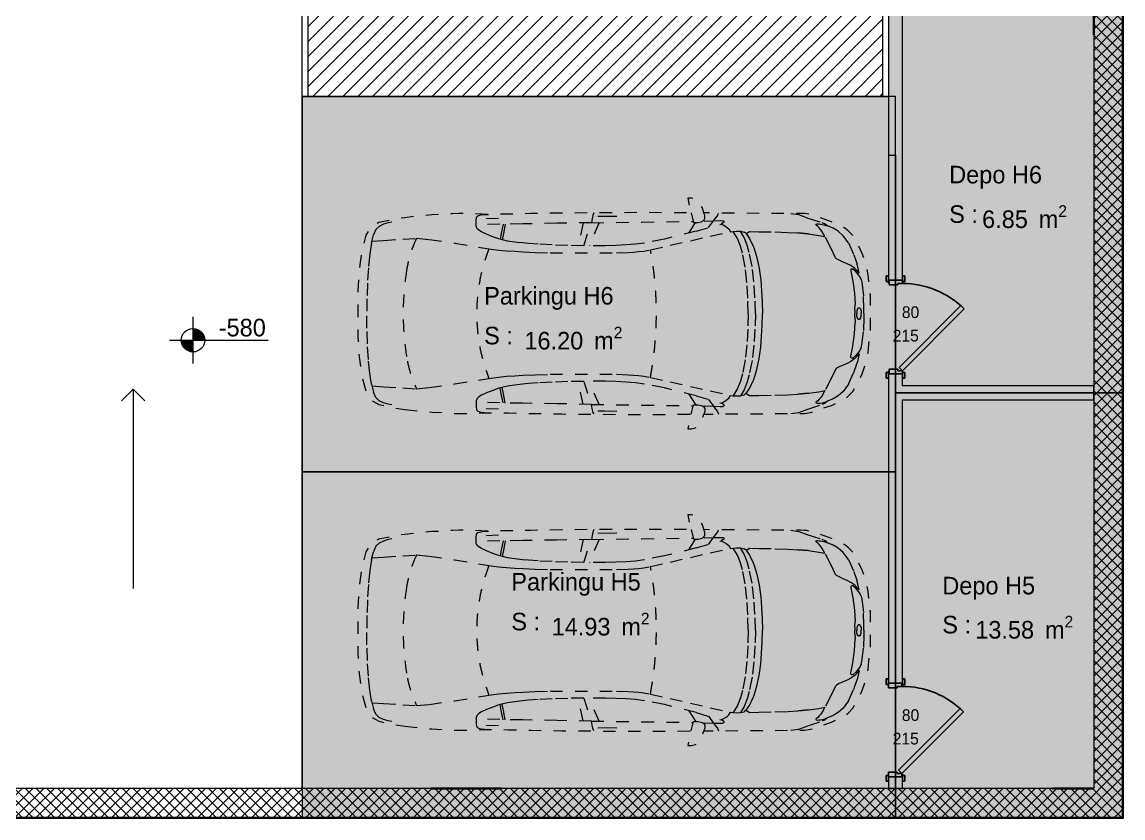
# Model space of a CAD drawing. Header units: millimetres. Extents: x 635850 to 824661, y -5878409 to -5774454.
# Drawn here: x 765699 to 775089, y -5859821 to -5853036 of the extents above; entities that cross this region are included whole.
import ezdxf
from ezdxf.enums import TextEntityAlignment as Align

# ---------------------------------------------------------------- set-up
doc = ezdxf.new("R2010")
doc.units = ezdxf.units.MM
doc.header["$MEASUREMENT"] = 0
doc.linetypes.add('Dashed', pattern=[211.666667, 105.833333, -105.833333])
for name, color, linetype, lineweight, true_color in [('2D Drafting - General_Pen_No__102', 7, 'Continuous', 13, 0xcccccc), ('A - Ndertesa 4 - Veturat_Pen_No__102', 7, 'Continuous', 13, 0xcccccc), ('A - Ndertesa 8 - Zonat_Pen_No__94', 7, 'Continuous', 13, 0xe4ad2c), ('A - Ndertesa 8 -Muret K.Zjarrit_Pen_No__102', 7, 'Continuous', 13, 0xcccccc), ('A - Ndertesa 8 -Veturat_Pen_No__102', 7, 'Continuous', 13, 0xcccccc), ('A - Situacioni_Pen_No__102', 7, 'Continuous', 13, 0xcccccc), ('ARCHICAD Door Markers_Pen_No__112', 7, 'Continuous', 13, 0xd5aaaa), ('Dimensioning - General_Pen_No__81', 7, 'Continuous', 20, 0x6a6a6a)]:
    doc.layers.add(name, color=color, linetype=linetype, lineweight=lineweight, true_color=true_color)
for name, color, linetype in [('A - Ndertesa 8 - Pllaka meskatit', 7, 'Continuous'), ('A - Ndertesa 8 - Zonat', 7, 'Continuous'), ('A - Ndertesa 8 -Muret K.Zjarrit', 7, 'Continuous'), ('A - Ndertesa 8 -Shtyllat bodrum', 7, 'Continuous'), ('A - Situacioni', 7, 'Continuous'), ('ARCHICAD Doors', 7, 'Continuous'), ('Dimensioning - General', 7, 'Continuous')]:
    doc.layers.add(name, color=color, linetype=linetype)
for name, color, linetype, lineweight in [('A - Ndertesa 8 - Pllaka meskatit_Pen_No__22', 8, 'Continuous', 35), ('A - Ndertesa 8 -Muret K.Zjarrit_Pen_No__101', 252, 'Continuous', 13), ('A - Ndertesa 8 -Shtyllat bodrum_Pen_No__101', 252, 'Continuous', 13), ('A - Ndertesa 8 -Shtyllat bodrum_Pen_No__22', 8, 'Continuous', 35), ('A - Situacioni_Pen_No__101', 252, 'Continuous', 13), ('ARCHICAD Doors_Pen_No__101', 252, 'Continuous', 13), ('ARCHICAD Doors_Pen_No__42', 8, 'Continuous', 25), ('ARCHICAD Zone Stamps_Pen_No__101', 252, 'Continuous', 13)]:
    doc.layers.add(name, color=color, linetype=linetype, lineweight=lineweight)
doc.styles.add('GENERATED_STYLE_1', font='GOTHIC.TTF')
pattern_1 = [(45, (664183.82, -5827429.525), (-45.96194, 45.96194), []), (135, (664183.82, -5827429.525), (45.96194, 45.96194), [])]

# ---------------------------------------------------------------- blocks, each defined once
blk = doc.blocks.new('Parkingu H5__52', base_point=(770474.4, -5857981.8))
at = {"layer": 'A - Ndertesa 8 - Zonat_Pen_No__94', "linetype": 'Continuous', "lineweight": 0, "true_color": 0xffffff}
blk.add_hatch(color=7, dxfattribs=at).paths.add_polyline_path([(773149, -5856870.7), (768089, -5856870.7), (768089, -5859820.7), (773149, -5859820.7)])
at = {"layer": 'ARCHICAD Zone Stamps_Pen_No__101', "color": 252, "lineweight": 13, "insert": (770215.7, -5858071.2), "char_height": 150, "attachment_point": 1, "style": 'GENERATED_STYLE_1'}
blk.add_mtext('\\A1;{\\pql;\\pt0,5050;\\fCentury Gothic|b0|i0|c0|p34;14.93\\fCentury Gothic|b0|i0|c0|p34;\\A1{\\H.66x;\\S^  ;}\\fCentury Gothic|b0|i0|c0|p34; m\\fCentury Gothic|b0|i0|c0|p34;\\A1{\\H.66x;\\S2^  ;}}', dxfattribs=at)
at = {"layer": 'ARCHICAD Zone Stamps_Pen_No__101', "color": 252, "lineweight": 13, "style": 'GENERATED_STYLE_1'}
for tag, p in [('ROOM_NAME', (769872.3, -5857731.9)), ('DUMMY_849', (771076.6, -5857679)), ('calculatedAreaCode', (769872.3, -5858071.2))]:
    blk.add_attdef(tag, text='', height=150, dxfattribs=at).set_placement(p, align=Align.TOP_LEFT)
blk = doc.blocks.new('Parkingu H6__53', base_point=(770242.6, -5855543.8))
at = {"layer": 'A - Ndertesa 8 - Zonat_Pen_No__94', "linetype": 'Continuous', "lineweight": 0, "true_color": 0xffffff}
blk.add_hatch(color=7, dxfattribs=at).paths.add_polyline_path([(769289, -5853669.9), (768089, -5853669.9), (768089, -5856870.7), (773149, -5856870.7), (773149, -5853669.9)])
at = {"layer": 'ARCHICAD Zone Stamps_Pen_No__101', "color": 252, "lineweight": 13, "insert": (769983.8, -5855633.3), "char_height": 150, "attachment_point": 1, "style": 'GENERATED_STYLE_1'}
blk.add_mtext('\\A1;{\\pql;\\pt0,5050;\\fCentury Gothic|b0|i0|c0|p34;16.20\\fCentury Gothic|b0|i0|c0|p34;\\A1{\\H.66x;\\S^  ;}\\fCentury Gothic|b0|i0|c0|p34; m\\fCentury Gothic|b0|i0|c0|p34;\\A1{\\H.66x;\\S2^  ;}}', dxfattribs=at)
at = {"layer": 'ARCHICAD Zone Stamps_Pen_No__101', "color": 252, "lineweight": 13, "style": 'GENERATED_STYLE_1'}
for tag, p in [('ROOM_NAME', (769640.5, -5855294)), ('DUMMY_849', (770844.7, -5855241.1)), ('calculatedAreaCode', (769640.5, -5855633.3))]:
    blk.add_attdef(tag, text='', height=150, dxfattribs=at).set_placement(p, align=Align.TOP_LEFT)
blk = doc.blocks.new('Depo H6__68', base_point=(774119, -5854508.2))
at = {"layer": 'A - Ndertesa 8 - Zonat_Pen_No__94', "linetype": 'Continuous', "lineweight": 0, "true_color": 0xffffff}
blk.add_hatch(color=7, dxfattribs=at).paths.add_polyline_path([(775089, -5856195.7), (775089, -5852709.9), (773089, -5852709.9), (773089, -5854170.7), (773149, -5854170.7), (773149, -5856195.7)])
at = {"layer": 'ARCHICAD Zone Stamps_Pen_No__101', "color": 252, "lineweight": 13, "insert": (773887.6, -5854597.6), "char_height": 150, "attachment_point": 1, "style": 'GENERATED_STYLE_1'}
blk.add_mtext('\\A1;{\\pql;\\pt0,5050;\\fCentury Gothic|b0|i0|c0|p34;6.85\\fCentury Gothic|b0|i0|c0|p34;\\A1{\\H.66x;\\S^  ;}\\fCentury Gothic|b0|i0|c0|p34; m\\fCentury Gothic|b0|i0|c0|p34;\\A1{\\H.66x;\\S2^  ;}}', dxfattribs=at)
at = {"layer": 'ARCHICAD Zone Stamps_Pen_No__101', "color": 252, "lineweight": 13, "style": 'GENERATED_STYLE_1'}
for tag, p in [('ROOM_NAME', (773606.7, -5854261.2)), ('DUMMY_849', (774631.3, -5854205.4)), ('calculatedAreaCode', (773606.7, -5854597.6))]:
    blk.add_attdef(tag, text='', height=150, dxfattribs=at).set_placement(p, align=Align.TOP_LEFT)
blk = doc.blocks.new('Depo H5__76', base_point=(774119, -5858008.2))
at = {"layer": 'A - Ndertesa 8 - Zonat_Pen_No__94', "linetype": 'Continuous', "lineweight": 0, "true_color": 0xffffff}
blk.add_hatch(color=7, dxfattribs=at).paths.add_polyline_path([(775089, -5859820.7), (775089, -5856195.7), (773149, -5856195.7), (773149, -5859820.7)])
at = {"layer": 'ARCHICAD Zone Stamps_Pen_No__101', "color": 252, "lineweight": 13, "insert": (773829.1, -5858097.6), "char_height": 150, "attachment_point": 1, "style": 'GENERATED_STYLE_1'}
blk.add_mtext('\\A1;{\\pql;\\pt0,5050;\\fCentury Gothic|b0|i0|c0|p34;13.58\\fCentury Gothic|b0|i0|c0|p34;\\A1{\\H.66x;\\S^  ;}\\fCentury Gothic|b0|i0|c0|p34; m\\fCentury Gothic|b0|i0|c0|p34;\\A1{\\H.66x;\\S2^  ;}}', dxfattribs=at)
at = {"layer": 'ARCHICAD Zone Stamps_Pen_No__101', "color": 252, "lineweight": 13, "style": 'GENERATED_STYLE_1'}
for tag, p in [('ROOM_NAME', (773548.1, -5857765)), ('DUMMY_849', (774689.9, -5857705.4)), ('calculatedAreaCode', (773548.1, -5858097.6))]:
    blk.add_attdef(tag, text='', height=150, dxfattribs=at).set_placement(p, align=Align.TOP_LEFT)
blk = doc.blocks.new('Slab_5', base_point=(749089.8, -5859820.7))
at = {"layer": 'A - Ndertesa 8 - Pllaka meskatit_Pen_No__22', "color": 8, "linetype": 'Continuous', "lineweight": 35, "flags": 128}
blk.add_lwpolyline([(749089.8, -5859820.7), (749089.8, -5829578.2), (752125.1, -5829274.3), (761123.1, -5828907.3), (775089, -5828907.3), (775089, -5859820.7)], close=True, dxfattribs=at)
blk = doc.blocks.new('Wall_279', base_point=(749089.8, -5859820.7))
at = {"layer": 'A - Ndertesa 8 -Muret K.Zjarrit_Pen_No__101', "linetype": 'Continuous', "lineweight": 13}
h = blk.add_hatch(dxfattribs=at)
h.set_pattern_fill('Concrete_Block', color=252, style=0, pattern_type=2)
h.set_pattern_definition(pattern_1)
h.paths.add_polyline_path([(763039, -5859820.7), (769189, -5859820.7), (769189, -5859570.7), (763039, -5859570.7)])
h = blk.add_hatch(dxfattribs=at)
h.set_pattern_fill('Concrete_Block', color=252, style=0, pattern_type=2)
h.set_pattern_definition(pattern_1)
h.paths.add_polyline_path([(769789, -5859820.7), (774489, -5859820.7), (774489, -5859570.7), (769789, -5859570.7)])
at = {"layer": 'A - Ndertesa 8 -Muret K.Zjarrit_Pen_No__101', "color": 252, "linetype": 'Continuous', "lineweight": 13, "flags": 128}
for points in [[(769189, -5859570.7), (763039, -5859570.7)], [(774489, -5859570.7), (769789, -5859570.7)], [(763039, -5859820.7), (769189, -5859820.7)], [(769789, -5859820.7), (774489, -5859820.7)]]:
    blk.add_lwpolyline(points, dxfattribs=at)
blk = doc.blocks.new('Wall_280', base_point=(775089, -5859820.7))
at = {"layer": 'A - Ndertesa 8 -Muret K.Zjarrit_Pen_No__101', "linetype": 'Continuous', "lineweight": 13}
h = blk.add_hatch(dxfattribs=at)
h.set_pattern_fill('Concrete_Block', color=252, style=0, pattern_type=2)
h.set_pattern_definition(pattern_1)
h.paths.add_polyline_path([(775089, -5853145.7), (774839, -5853145.7), (774839, -5859570.7), (775089, -5859570.7)])
at = {"layer": 'A - Ndertesa 8 -Muret K.Zjarrit_Pen_No__101', "color": 252, "linetype": 'Continuous', "lineweight": 13, "flags": 128}
for points in [[(774839, -5853145.7), (774839, -5859570.7)], [(775089, -5859570.7), (775089, -5853145.7)]]:
    blk.add_lwpolyline(points, dxfattribs=at)
blk = doc.blocks.new('Door 25_5')
at = {"layer": 'ARCHICAD Doors_Pen_No__101', "color": 252, "linetype": 'Continuous', "lineweight": 13}
for p, q in [((-400, 5), (-437, 5)), ((-400, 5), (-437, 5)), ((-400, 0), (-400, 5)), ((-400, 0), (-400, 5)), ((-400, -115), (-400, 0)), ((-400, -115), (-400, 0)), ((400, 0), (400, 5)), ((400, 0), (400, 5)), ((400, 5), (437, 5)), ((400, 5), (437, 5)), ((400, -115), (400, 0)), ((400, -115), (400, 0)), ((-400, -115), (-437, -115)), ((-400, -115), (-437, -115)), ((400, -115), (437, -115)), ((400, -115), (437, -115))]:
    blk.add_line(p, q, dxfattribs=at)
at = {"layer": 'ARCHICAD Doors_Pen_No__42', "color": 8, "linetype": 'Continuous', "lineweight": 25}
for p, q in [((-182.4, 497.8), (-154.1, 526.1)), ((343.7, -28.3), (-182.4, 497.8)), ((-154.1, 526.1), (372, 0)), ((-387, 24), (-437, 24)), ((-437, 24), (-437, 5)), ((-437, 5), (-387, 5)), ((-375, 5), (-400, 5)), ((-400, 5), (-400, 0)), ((-400, 0), (-375, 0)), ((-372, 0), (-400, 0)), ((-400, 0), (-400, -115)), ((-387, 5), (-387, 24)), ((-375, 0), (-375, 5)), ((-372, -40), (-372, 0)), ((372, 0), (343.7, -28.3)), ((400, 0), (372, 0)), ((372, 0), (372, -40)), ((400, 5), (375, 5)), ((375, 5), (375, 0)), ((375, 0), (400, 0)), ((437, 24), (387, 24)), ((387, 24), (387, 5)), ((387, 5), (437, 5)), ((400, 0), (400, 5)), ((400, -115), (400, 0)), ((437, 5), (437, 24)), ((-360, -40), (-372, -40)), ((-360, -115), (-360, -40)), ((372, -40), (360, -40)), ((360, -40), (360, -115)), ((-387, -115), (-437, -115)), ((-437, -115), (-437, -134)), ((-437, -134), (-387, -134)), ((-400, -115), (-360, -115)), ((-387, -134), (-387, -115)), ((360, -115), (400, -115)), ((437, -115), (387, -115)), ((387, -115), (387, -134)), ((387, -134), (437, -134)), ((437, -134), (437, -115))]:
    blk.add_line(p, q, dxfattribs=at)
blk.add_arc((372, 0), 744, 135, 180, dxfattribs=at)
blk = doc.blocks.new('D Marker 25_20')
at = {"layer": 'ARCHICAD Door Markers_Pen_No__112', "color": 9, "lineweight": 13, "true_color": 0xd5aaaa, "char_height": 100, "attachment_point": 7, "rotation": 90, "style": 'GENERATED_STYLE_1'}
for s, insert in [('\\A1;{\\pql;\\pt0;\\fCentury Gothic|b0|i0|c0|p34;80\\fCentury Gothic|b0|i0|c0|p34;\\A1{\\H.66x;\\S^  ;}\\fCentury Gothic|b0|i0|c0|p34;\\fCentury Gothic|b0|i0|c0|p34;}', (-47.5, -6.2)), ('\\A1;{\\pql;\\pt0;\\fCentury Gothic|b0|i0|c0|p34;215\\fCentury Gothic|b0|i0|c0|p34;\\A1{\\H.66x;\\S^  ;}\\fCentury Gothic|b0|i0|c0|p34;\\fCentury Gothic|b0|i0|c0|p34;}', (152.5, -84.4))]:
    blk.add_mtext(s, dxfattribs=dict(at, insert=insert))
blk = doc.blocks.new('Door 25_4')
at = {"layer": 'ARCHICAD Doors_Pen_No__101', "color": 252, "linetype": 'Continuous', "lineweight": 13}
for p, q in [((-400, 0), (-437, 0)), ((-400, 0), (-437, 0)), ((-400, 0), (-400, -115)), ((-400, 0), (-400, -115)), ((400, 0), (400, -115)), ((400, 0), (400, -115)), ((400, 0), (437, 0)), ((400, 0), (437, 0)), ((-400, -120), (-437, -120)), ((-400, -120), (-437, -120)), ((-400, -115), (-400, -120)), ((-400, -115), (-400, -120)), ((400, -115), (400, -120)), ((400, -115), (400, -120)), ((400, -120), (437, -120)), ((400, -120), (437, -120))]:
    blk.add_line(p, q, dxfattribs=at)
at = {"layer": 'ARCHICAD Doors_Pen_No__42', "color": 8, "linetype": 'Continuous', "lineweight": 25}
for p, q in [((-182.4, 497.8), (-154.1, 526.1)), ((343.7, -28.3), (-182.4, 497.8)), ((-154.1, 526.1), (372, 0)), ((-437, 0), (-437, 19)), ((-437, 19), (-387, 19)), ((-387, 0), (-437, 0)), ((-372, 0), (-400, 0)), ((-400, 0), (-400, -115)), ((-387, 19), (-387, 0)), ((-372, -40), (-372, 0)), ((372, 0), (343.7, -28.3)), ((400, 0), (372, 0)), ((372, 0), (372, -40)), ((387, 19), (437, 19)), ((387, 0), (387, 19)), ((437, 0), (387, 0)), ((400, -115), (400, 0)), ((437, 19), (437, 0)), ((-360, -40), (-372, -40)), ((-360, -115), (-360, -40)), ((372, -40), (360, -40)), ((360, -40), (360, -115)), ((-437, -139), (-437, -120)), ((-437, -120), (-387, -120)), ((-387, -139), (-437, -139)), ((-400, -120), (-400, -115)), ((-400, -115), (-375, -115)), ((-400, -115), (-360, -115)), ((-375, -120), (-400, -120)), ((-387, -120), (-387, -139)), ((-375, -115), (-375, -120)), ((360, -115), (400, -115)), ((375, -120), (375, -115)), ((375, -115), (400, -115)), ((400, -120), (375, -120)), ((387, -120), (437, -120)), ((387, -139), (387, -120)), ((437, -139), (387, -139)), ((400, -115), (400, -120)), ((437, -120), (437, -139))]:
    blk.add_line(p, q, dxfattribs=at)
blk.add_arc((372, 0), 744, 135, 180, dxfattribs=at)
blk = doc.blocks.new('Wall_301', base_point=(773089, -5852769.9))
at = {"layer": 'A - Ndertesa 8 -Muret K.Zjarrit_Pen_No__102', "linetype": 'Continuous', "lineweight": 0, "true_color": 0xcccccc}
for points in [[(773089, -5852769.9), (773089, -5855235.7), (773209, -5855235.7), (773209, -5852769.9)], [(773089, -5858670.7), (773209, -5858670.7), (773209, -5856035.7), (773089, -5856035.7)], [(773089, -5859570.7), (773209, -5859570.7), (773209, -5859470.7), (773089, -5859470.7)]]:
    blk.add_hatch(color=254, dxfattribs=at).paths.add_polyline_path(points)
at = {"layer": 'A - Ndertesa 8 -Muret K.Zjarrit_Pen_No__101', "color": 252, "linetype": 'Continuous', "lineweight": 13}
for p, q in [((773089, -5855235.7), (773089, -5855198.7)), ((773209, -5855235.7), (773209, -5855198.7)), ((773094, -5855235.7), (773089, -5855235.7)), ((773209, -5855235.7), (773094, -5855235.7)), ((773089, -5856035.7), (773089, -5856072.7)), ((773094, -5856035.7), (773089, -5856035.7)), ((773209, -5856035.7), (773094, -5856035.7)), ((773209, -5856035.7), (773209, -5856072.7)), ((773089, -5858670.7), (773089, -5858633.7)), ((773089, -5858670.7), (773204, -5858670.7)), ((773204, -5858670.7), (773209, -5858670.7)), ((773209, -5858670.7), (773209, -5858633.7)), ((773089, -5859470.7), (773089, -5859507.7)), ((773089, -5859470.7), (773204, -5859470.7)), ((773204, -5859470.7), (773209, -5859470.7)), ((773209, -5859470.7), (773209, -5859507.7))]:
    blk.add_line(p, q, dxfattribs=at)
at = {"layer": 'A - Ndertesa 8 -Muret K.Zjarrit_Pen_No__101', "color": 252, "linetype": 'Continuous', "lineweight": 13, "flags": 128}
for points in [[(773089, -5852769.9), (773089, -5855235.7)], [(773209, -5855235.7), (773209, -5852769.9)], [(773089, -5856035.7), (773089, -5858670.7)], [(773209, -5856135.7), (773209, -5856035.7)], [(773209, -5858670.7), (773209, -5856255.7)], [(773089, -5859470.7), (773089, -5859570.7)], [(773209, -5859570.7), (773209, -5859470.7)], [(773089, -5859570.7), (773209, -5859570.7)]]:
    blk.add_lwpolyline(points, dxfattribs=at)
at = {"layer": 'ARCHICAD Door Markers_Pen_No__112', "color": 9, "lineweight": 13, "true_color": 0xd5aaaa, "rotation": 270}
for p in [(773209, -5855635.7), (773209, -5859070.7)]:
    blk.add_blockref('D Marker 25_20', p, dxfattribs=at)
at = {"layer": 'ARCHICAD Doors', "color": 21, "linetype": 'Continuous', "lineweight": 18, "true_color": 0xff9955, "zscale": 1000, "rotation": 270}
for name, p in [('Door 25_4', (773209, -5855635.7)), ('Door 25_5', (773204, -5859070.7))]:
    blk.add_blockref(name, p, dxfattribs=at)
blk = doc.blocks.new('Wall_305', base_point=(773089, -5856195.7))
at = {"layer": 'A - Ndertesa 8 -Muret K.Zjarrit_Pen_No__102', "linetype": 'Continuous', "lineweight": 0, "true_color": 0xcccccc}
blk.add_hatch(color=254, dxfattribs=at).paths.add_polyline_path([(773209, -5856255.7), (774839, -5856255.7), (774839, -5856135.7), (773209, -5856135.7)])
at = {"layer": 'A - Ndertesa 8 -Muret K.Zjarrit_Pen_No__101', "color": 252, "linetype": 'Continuous', "lineweight": 13, "flags": 128}
for points in [[(774839, -5856135.7), (773209, -5856135.7)], [(774839, -5856255.7), (774839, -5856135.7)], [(773209, -5856255.7), (774839, -5856255.7)]]:
    blk.add_lwpolyline(points, dxfattribs=at)
blk = doc.blocks.new('Column_333', base_point=(769489, -5859695.7))
at = {"layer": 'A - Ndertesa 8 -Shtyllat bodrum_Pen_No__101', "linetype": 'Continuous', "lineweight": 13}
h = blk.add_hatch(dxfattribs=at)
h.set_pattern_fill('Concrete_Block', color=252, style=0, pattern_type=2)
h.set_pattern_definition(pattern_1)
h.paths.add_polyline_path([(769189, -5859820.7), (769789, -5859820.7), (769789, -5859570.7), (769189, -5859570.7)])
at = {"layer": 'A - Ndertesa 8 -Shtyllat bodrum_Pen_No__22', "color": 8, "linetype": 'Continuous', "lineweight": 35, "flags": 128}
for points in [[(769789, -5859570.7), (769189, -5859570.7)], [(769189, -5859820.7), (769789, -5859820.7)]]:
    blk.add_lwpolyline(points, dxfattribs=at)
blk = doc.blocks.new('Column_334', base_point=(774789, -5859695.7))
at = {"layer": 'A - Ndertesa 8 -Shtyllat bodrum_Pen_No__101', "linetype": 'Continuous', "lineweight": 13}
h = blk.add_hatch(dxfattribs=at)
h.set_pattern_fill('Concrete_Block', color=252, style=0, pattern_type=2)
h.set_pattern_definition(pattern_1)
h.paths.add_polyline_path([(774489, -5859820.7), (774839, -5859820.7), (774839, -5859570.7), (774489, -5859570.7)])
h = blk.add_hatch(dxfattribs=at)
h.set_pattern_fill('Concrete_Block', color=252, style=0, pattern_type=2)
h.set_pattern_definition(pattern_1)
h.paths.add_polyline_path([(774839, -5859570.7), (774839, -5859820.7), (775089, -5859820.7)])
h = blk.add_hatch(dxfattribs=at)
h.set_pattern_fill('Concrete_Block', color=252, style=0, pattern_type=2)
h.set_pattern_definition(pattern_1)
h.paths.add_polyline_path([(774839, -5859570.7), (775089, -5859820.7), (775089, -5859570.7)])
at = {"layer": 'A - Ndertesa 8 -Shtyllat bodrum_Pen_No__22', "color": 8, "linetype": 'Continuous', "lineweight": 35, "flags": 128}
for points in [[(774839, -5859570.7), (774489, -5859570.7)], [(775089, -5859820.7), (775089, -5859570.7)], [(774489, -5859820.7), (774839, -5859820.7)], [(774839, -5859820.7), (775089, -5859820.7)]]:
    blk.add_lwpolyline(points, dxfattribs=at)
blk = doc.blocks.new('Column_338', base_point=(774964, -5852645.7))
at = {"layer": 'A - Ndertesa 8 -Shtyllat bodrum_Pen_No__101', "linetype": 'Continuous', "lineweight": 13}
h = blk.add_hatch(dxfattribs=at)
h.set_pattern_fill('Concrete_Block', color=252, style=0, pattern_type=2)
h.set_pattern_definition(pattern_1)
h.paths.add_polyline_path([(775089, -5852145.7), (774839, -5852145.7), (774839, -5853145.7), (775089, -5853145.7)])
at = {"layer": 'A - Ndertesa 8 -Shtyllat bodrum_Pen_No__22', "color": 8, "linetype": 'Continuous', "lineweight": 35, "flags": 128}
for points in [[(774839, -5852145.7), (774839, -5853145.7)], [(775089, -5853145.7), (775089, -5852145.7)]]:
    blk.add_lwpolyline(points, dxfattribs=at)
blk = doc.blocks.new('Car 05 25_4')
at = {"layer": 'A - Ndertesa 4 - Veturat_Pen_No__102', "color": 254, "linetype": 'Dashed', "lineweight": 13, "true_color": 0xcccccc}
for p, q in [((194.7, 844.3), (230.8, 845.5)), ((1129.9, 858.5), (1120.7, 838.2)), ((1957.8, 858.1), (1977.2, 777.4)), ((2075.3, 835.7), (2067.9, 857.7)), ((2182.3, 834.1), (2193.2, 856.5)), ((2808, 852.6), (2876.9, 843.3)), ((-664.9, 761), (-701.1, 743.3)), ((-626.6, 772.5), (-664.9, 761)), ((-594.9, 778.5), (-626.6, 772.5)), ((124.6, 791.4), (129, 820.5)), ((125.7, 743.9), (124.6, 791.4)), ((327.4, 761.9), (125.4, 756.5)), ((129, 820.5), (138.9, 832.4)), ((138.9, 832.4), (165.2, 840.3)), ((165.2, 840.3), (194.7, 844.3)), ((210.9, 809.2), (418.1, 816.2)), ((522, 764.7), (327.4, 761.9)), ((355.3, 762.3), (339.1, 683.1)), ((373.4, 762.6), (357.2, 683.4)), ((813.6, 769.3), (522, 764.7)), ((1108.6, 774), (813.6, 769.3)), ((1036.3, 772.8), (996.5, 578.8)), ((1042, 578), (1107.6, 774)), ((1173.3, 774.9), (1090.3, 577.9)), ((1115.1, 808.9), (1108.6, 774)), ((1108.6, 774), (1537.6, 780)), ((1119.5, 833.3), (1115.1, 808.9)), ((1120.2, 836.3), (1119.5, 833.3)), ((1120.7, 838.2), (1120.2, 836.3)), ((1162.6, 830.5), (1220.1, 829.1)), ((1220.1, 829.1), (1369.7, 831.5)), ((1537.6, 780), (1975, 786.1)), ((1939.2, 686.2), (1995.9, 777.4)), ((1977.2, 777.4), (2019.6, 777.4)), ((2000.4, 701.6), (2213.5, 763)), ((2019.6, 777.4), (2044.5, 783.1)), ((2044.5, 783.1), (2063.4, 792.3)), ((2063.4, 792.3), (2070.4, 799.9)), ((2068.7, 787.7), (2065.4, 794.5)), ((2068.7, 787.7), (2148, 790.5)), ((2070.4, 799.9), (2075.2, 809.4)), ((2075.2, 809.4), (2075.3, 835.7)), ((2106.5, 732.2), (2148, 790.5)), ((2148, 790.5), (2166.8, 813.8)), ((2148, 790.5), (2205.6, 792.2)), ((2166.8, 813.8), (2182.3, 834.1)), ((2205.6, 792.2), (2227.2, 791)), ((2226.6, 769.9), (2213.5, 763)), ((2213.5, 763), (2238.3, 752.2)), ((2234.4, 774), (2226.6, 769.9)), ((2227.2, 791), (2232.6, 790)), ((2232.6, 790), (2237.9, 787.3)), ((2238.5, 776.9), (2234.4, 774)), ((2240.8, 784), (2237.9, 787.3)), ((2238.3, 752.2), (2258.5, 739.7)), ((2238.5, 776.9), (2240.9, 780.5)), ((2240.9, 780.5), (2240.8, 784)), ((2876.9, 843.3), (2954.2, 813.7)), ((2904.1, 832.9), (2905.1, 832.8)), ((2954.2, 813.7), (3075.8, 774.7)), ((3022.5, 758.3), (3023.7, 762.5)), ((3024.5, 753.7), (3022.5, 758.3)), ((3023.7, 762.5), (3034.6, 765.1)), ((3037.9, 743.5), (3024.5, 753.7)), ((3034.6, 765.1), (3046.9, 763.8)), ((3046.9, 763.8), (3060.9, 762.9)), ((3060.9, 762.9), (3089.9, 757.4)), ((3100.5, 763.1), (3075.8, 774.7)), ((3089.9, 757.4), (3108.4, 751.4)), ((3114.1, 753.3), (3100.5, 763.1)), ((3108.4, 751.4), (3122.9, 746.4)), ((3122.9, 746.4), (3114.1, 753.3)), ((-768.3, 602.3), (-750.6, 669.8)), ((-729.4, 716.4), (-750.6, 669.8)), ((-701.1, 743.3), (-729.4, 716.4)), ((132.4, 722.8), (125.7, 743.9)), ((146.7, 710.6), (132.4, 722.8)), ((171.3, 696.6), (146.7, 710.6)), ((212.6, 676.5), (171.3, 696.6)), ((266.3, 654.6), (212.6, 676.5)), ((339.1, 683.1), (329.6, 633.9)), ((357.2, 683.4), (346.8, 629.5)), ((2000.4, 701.6), (1730.4, 633.8)), ((1952.8, 621.3), (2122, 660)), ((2122, 660), (2293.8, 697.7)), ((2258.5, 739.7), (2269, 731.1)), ((2269, 731.1), (2278.8, 722)), ((2278.8, 722), (2293.8, 697.7)), ((2293.8, 697.7), (2317.2, 700.7)), ((2293.8, 697.6), (2293.8, 697.7)), ((2317.2, 700.7), (2345.7, 702.7)), ((2355.1, 639.9), (2317.2, 700.7)), ((2345.7, 702.7), (2378.9, 702)), ((2410.1, 649.1), (2378.9, 702)), ((2378.9, 702), (2410.6, 694.2)), ((2410.6, 694.2), (2410.6, 694.2)), ((2428.7, 681.7), (2410.6, 694.2)), ((2428.7, 681.7), (2457.3, 700)), ((2428.8, 681.7), (2428.7, 681.7)), ((2428.8, 681.7), (2456.7, 639.8)), ((2457.3, 700), (2535.5, 698)), ((2535.4, 698), (2673.2, 695.5)), ((2535.5, 698), (2535.5, 698)), ((2673.2, 695.5), (2787.2, 691.5)), ((2787.2, 691.5), (2868.4, 687.2)), ((2868.4, 687.2), (2959.7, 679)), ((2959.7, 679), (2868.4, 687.2)), ((2959.7, 679), (3047.2, 666.2)), ((3050.6, 730.7), (3037.9, 743.5)), ((3047.2, 666.2), (3100, 656.6)), ((3064.5, 714.6), (3050.6, 730.7)), ((3077, 697.8), (3064.5, 714.6)), ((3100, 656.6), (3077, 697.8)), ((3170.1, 726.6), (3122.9, 746.4)), ((3211.7, 701), (3170.1, 726.6)), ((3254.3, 663.2), (3211.7, 701)), ((3301.9, 602.8), (3254.3, 663.2)), ((-768.3, 602.3), (-782.8, 510)), ((-764.3, 617.3), (-665.7, 624)), ((-665.7, 624), (-500.9, 634.2)), ((-500.9, 634.2), (-383, 642)), ((-383, 642), (-274.2, 631.3)), ((-274.2, 631.3), (-56.4, 600.5)), ((-56.4, 600.5), (145.9, 566.6)), ((145.9, 566.6), (233.3, 552.3)), ((319.5, 636.4), (266.3, 654.6)), ((392.7, 617.8), (319.5, 636.4)), ((474.8, 607.1), (392.7, 617.8)), ((521.3, 601.6), (474.8, 607.1)), ((570, 596.8), (521.3, 601.6)), ((652.6, 591), (570, 596.8)), ((772.8, 585), (652.6, 591)), ((907.3, 580.3), (772.8, 585)), ((1042, 578), (907.3, 580.3)), ((1227.8, 577.5), (1042, 578)), ((1316.1, 580.5), (1227.8, 577.5)), ((1403, 584.4), (1316.1, 580.5)), ((1483.9, 590.1), (1403, 584.4)), ((1562, 600.6), (1483.9, 590.1)), ((1730.4, 633.8), (1562, 600.6)), ((1610.7, 544.1), (1779.6, 581.8)), ((1779.6, 581.8), (1952.8, 621.3)), ((2379.8, 575.4), (2355.1, 639.9)), ((2397.3, 514.3), (2379.8, 575.4)), ((2436, 583.2), (2410.1, 649.1)), ((2453.6, 521.6), (2436, 583.2)), ((2456.7, 639.8), (2487.2, 574.3)), ((2487.2, 574.3), (2491.8, 562)), ((3152.9, 553.9), (3100, 656.6)), ((3301.9, 602.8), (3346, 501.4)), ((-782.8, 510), (-794.5, 390.6)), ((233.3, 552.3), (315.3, 541.4)), ((315.3, 541.4), (384.3, 535.1)), ((384.3, 535.1), (454.2, 530.4)), ((454.2, 530.4), (526.2, 526.3)), ((526.2, 526.3), (627.7, 521.8)), ((627.7, 521.8), (756.8, 518.1)), ((756.8, 518.1), (1322.6, 518.1)), ((1322.6, 518.1), (1420.5, 521.7)), ((1420.5, 521.7), (1466.6, 524)), ((1466.6, 524), (1510.9, 527.6)), ((1510.9, 527.6), (1554.3, 533.1)), ((1554.3, 533.1), (1596.8, 541)), ((1597.3, 541.2), (1596.7, 540.9)), ((2419.3, 395.7), (2397.3, 514.3)), ((2477.6, 401.1), (2453.6, 521.6)), ((2491.8, 562), (2517.9, 477)), ((2517.9, 477), (2537.5, 384.1)), ((3189.6, 475.6), (3152.9, 553.9)), ((3199.4, 466.8), (3189.6, 475.6)), ((3346, 501.4), (3374.3, 419.6)), ((-794.5, 390.6), (-802.4, 258.7)), ((2433.7, 266.1), (2419.3, 395.7)), ((2493.9, 269.1), (2477.6, 401.1)), ((2537.5, 384.1), (2551.5, 285.6)), ((3220.7, 454.4), (3199.4, 466.8)), ((3256.1, 439.2), (3220.7, 454.4)), ((3288.4, 425.1), (3256.1, 439.2)), ((3319.4, 408.4), (3288.4, 425.1)), ((3353.5, 384.3), (3319.4, 408.4)), ((3324.7, 377.3), (3321.2, 370.5)), ((3328.3, 379.6), (3324.7, 377.3)), ((3338.5, 379.5), (3328.3, 379.6)), ((3363.6, 357.8), (3338.5, 379.5)), ((3377.2, 360), (3353.5, 384.3)), ((3391.1, 344.2), (3374.3, 419.6)), ((2551.5, 285.6), (2559.7, 193.7)), ((3321.2, 370.5), (3321, 362.1)), ((3321, 362.1), (3338.3, 276.9)), ((3396.7, 315.8), (3363.6, 357.8)), ((3391.1, 344.2), (3377.2, 360)), ((3408.1, 289.4), (3396.7, 315.8)), ((3408.1, 289.4), (3413.8, 267.3)), ((-802.4, 258.7), (-806.8, 124.9)), ((2441.6, 132), (2433.7, 266.1)), ((2503.1, 133.2), (2493.9, 269.1)), ((2559.7, 193.7), (2564.4, 101.2)), ((3338.3, 276.9), (3351.9, 172.7)), ((3413.8, 267.3), (3418.5, 242.9)), ((3418.5, 242.9), (3424, 200.7)), ((3424, 200.7), (3427.7, 152)), ((-806.8, 124.9), (-808, 0)), ((2444, 0), (2441.6, 132)), ((2506, 0), (2503.1, 133.2)), ((2564.4, 101.2), (2566, 0)), ((3351.9, 172.7), (3358.3, 75.9)), ((3432.4, 40), (3427.7, 152)), ((-806.8, -124.9), (-808, 0)), ((2444, 0), (2441.6, -132)), ((2564.4, -101.2), (2566, 0)), ((3354, 27.9), (3358.3, 75.9)), ((3354, 27.9), (3354, -0.8)), ((3354, -27.9), (3354, 0.8)), ((3370.9, 11.7), (3370.3, -0.8)), ((3370.9, -11.7), (3370.3, 0.8)), ((3372.5, 23.7), (3370.9, 11.7)), ((3376.3, 39), (3372.5, 23.7)), ((3382, 46.6), (3376.3, 39)), ((3386.2, 48.4), (3382, 46.6)), ((3386.2, 48.4), (3394.3, 48.4)), ((3398.5, 46.6), (3394.3, 48.4)), ((3404.2, 39), (3398.5, 46.6)), ((3404.2, 39), (3408, 23.7)), ((3408, 23.7), (3409.8, 8.1)), ((3409.8, 8.1), (3409.8, 0)), ((3431.8, 57.4), (3431.8, 56.8)), ((3432, 0), (3432.4, 40)), ((3432, 0), (3432.4, -40)), ((2506, 0), (2503.1, -133.2)), ((3351.9, -172.7), (3358.3, -75.9)), ((3354, -27.9), (3358.3, -75.9)), ((3372.5, -23.7), (3370.9, -11.7)), ((3376.3, -39), (3372.5, -23.7)), ((3382, -46.6), (3376.3, -39)), ((3386.2, -48.4), (3382, -46.6)), ((3386.2, -48.4), (3394.3, -48.4)), ((3398.5, -46.6), (3394.3, -48.4)), ((3404.2, -39), (3398.5, -46.6)), ((3404.2, -39), (3408, -23.7)), ((3408, -23.7), (3409.8, -8.1)), ((3409.8, -8.1), (3409.8, 0)), ((3432.4, -40), (3427.7, -152)), ((3431.8, -57.4), (3431.8, -56.8)), ((-802.4, -258.7), (-806.8, -124.9)), ((2441.6, -132), (2433.7, -266.1)), ((2503.1, -133.2), (2493.9, -269.1)), ((2559.7, -193.7), (2564.4, -101.2)), ((3338.3, -276.9), (3351.9, -172.7)), ((3424, -200.7), (3427.7, -152)), ((-794.5, -390.6), (-802.4, -258.7)), ((2433.7, -266.1), (2419.3, -395.7)), ((2493.9, -269.1), (2477.6, -401.1)), ((2551.5, -285.6), (2559.7, -193.7)), ((3321, -362.1), (3338.3, -276.9)), ((3408.1, -289.4), (3413.8, -267.3)), ((3413.8, -267.3), (3418.5, -242.9)), ((3418.5, -242.9), (3424, -200.7)), ((2537.5, -384.1), (2551.5, -285.6)), ((3321.2, -370.5), (3321, -362.1)), ((3324.7, -377.3), (3321.2, -370.5)), ((3363.6, -357.8), (3338.5, -379.5)), ((3377.2, -360), (3353.5, -384.3)), ((3396.7, -315.8), (3363.6, -357.8)), ((3391.1, -344.2), (3374.3, -419.6)), ((3391.1, -344.2), (3377.2, -360)), ((3408.1, -289.4), (3396.7, -315.8)), ((-782.8, -510), (-794.5, -390.6)), ((2419.3, -395.7), (2397.3, -514.3)), ((2477.6, -401.1), (2453.6, -521.6)), ((2517.9, -477), (2537.5, -384.1)), ((3199.4, -466.8), (3189.6, -475.6)), ((3220.7, -454.4), (3199.4, -466.8)), ((3256.1, -439.2), (3220.7, -454.4)), ((3288.4, -425.1), (3256.1, -439.2)), ((3319.4, -408.4), (3288.4, -425.1)), ((3353.5, -384.3), (3319.4, -408.4)), ((3328.3, -379.6), (3324.7, -377.3)), ((3338.5, -379.5), (3328.3, -379.6)), ((3346, -501.4), (3374.3, -419.6)), ((-768.3, -602.3), (-782.8, -510)), ((145.9, -566.6), (233.3, -552.3)), ((233.3, -552.3), (315.3, -541.4)), ((315.3, -541.4), (384.3, -535.1)), ((384.3, -535.1), (454.2, -530.4)), ((454.2, -530.4), (526.2, -526.3)), ((526.2, -526.3), (627.7, -521.8)), ((627.7, -521.8), (756.8, -518.1)), ((756.8, -518.1), (1322.6, -518.1)), ((1322.6, -518.1), (1420.5, -521.7)), ((1420.5, -521.7), (1466.6, -524)), ((1466.6, -524), (1510.9, -527.6)), ((1510.9, -527.6), (1554.3, -533.1)), ((1554.3, -533.1), (1596.8, -541)), ((1597.3, -541.2), (1596.7, -540.9)), ((1610.7, -544.1), (1779.6, -581.8)), ((2397.3, -514.3), (2379.8, -575.4)), ((2453.6, -521.6), (2436, -583.2)), ((2487.2, -574.3), (2491.8, -562)), ((2491.8, -562), (2517.9, -477)), ((3152.9, -553.9), (3100, -656.6)), ((3189.6, -475.6), (3152.9, -553.9)), ((3301.9, -602.8), (3346, -501.4)), ((-768.3, -602.3), (-750.6, -669.8)), ((-764.3, -617.3), (-665.7, -624)), ((-665.7, -624), (-500.9, -634.2)), ((-500.9, -634.2), (-383, -642)), ((-383, -642), (-274.2, -631.3)), ((-274.2, -631.3), (-56.4, -600.5)), ((-56.4, -600.5), (145.9, -566.6)), ((266.3, -654.6), (212.6, -676.5)), ((319.5, -636.4), (266.3, -654.6)), ((392.7, -617.8), (319.5, -636.4)), ((339.1, -683.1), (329.6, -633.9)), ((357.2, -683.4), (346.8, -629.5)), ((474.8, -607.1), (392.7, -617.8)), ((521.3, -601.6), (474.8, -607.1)), ((570, -596.8), (521.3, -601.6)), ((652.6, -591), (570, -596.8)), ((772.8, -585), (652.6, -591)), ((907.3, -580.3), (772.8, -585)), ((1042, -578), (907.3, -580.3)), ((1036.3, -772.8), (996.5, -578.8)), ((1227.8, -577.5), (1042, -578)), ((1042, -578), (1107.6, -774)), ((1173.3, -774.9), (1090.3, -577.9)), ((1316.1, -580.5), (1227.8, -577.5)), ((1403, -584.4), (1316.1, -580.5)), ((1483.9, -590.1), (1403, -584.4)), ((1562, -600.6), (1483.9, -590.1)), ((1730.4, -633.8), (1562, -600.6)), ((2000.4, -701.6), (1730.4, -633.8)), ((1779.6, -581.8), (1952.8, -621.3)), ((1952.8, -621.3), (2122, -660)), ((2355.1, -639.9), (2317.2, -700.7)), ((2379.8, -575.4), (2355.1, -639.9)), ((2410.1, -649.1), (2378.9, -702)), ((2436, -583.2), (2410.1, -649.1)), ((2428.8, -681.7), (2456.7, -639.8)), ((2456.7, -639.8), (2487.2, -574.3)), ((3047.2, -666.2), (3100, -656.6)), ((3100, -656.6), (3077, -697.8)), ((3301.9, -602.8), (3254.3, -663.2)), ((-729.4, -716.4), (-750.6, -669.8)), ((-701.1, -743.3), (-729.4, -716.4)), ((-664.9, -761), (-701.1, -743.3)), ((125.7, -743.9), (124.6, -791.4)), ((132.4, -722.8), (125.7, -743.9)), ((146.7, -710.6), (132.4, -722.8)), ((171.3, -696.6), (146.7, -710.6)), ((212.6, -676.5), (171.3, -696.6)), ((355.3, -762.3), (339.1, -683.1)), ((373.4, -762.6), (357.2, -683.4)), ((1939.2, -686.2), (1995.9, -777.4)), ((2000.4, -701.6), (2213.5, -763)), ((2106.5, -732.2), (2148, -790.5)), ((2122, -660), (2293.8, -697.7)), ((2238.3, -752.2), (2258.5, -739.7)), ((2258.5, -739.7), (2269, -731.1)), ((2269, -731.1), (2278.8, -722)), ((2278.8, -722), (2293.8, -697.7)), ((2293.8, -697.6), (2293.8, -697.7)), ((2293.8, -697.7), (2317.2, -700.7)), ((2317.2, -700.7), (2345.7, -702.7)), ((2345.7, -702.7), (2378.9, -702)), ((2378.9, -702), (2410.6, -694.2)), ((2428.7, -681.7), (2410.6, -694.2)), ((2410.6, -694.2), (2410.6, -694.2)), ((2428.8, -681.7), (2428.7, -681.7)), ((2428.7, -681.7), (2457.3, -700)), ((2457.3, -700), (2535.5, -698)), ((2535.4, -698), (2673.2, -695.5)), ((2535.5, -698), (2535.5, -698)), ((2673.2, -695.5), (2787.2, -691.5)), ((2787.2, -691.5), (2868.4, -687.2)), ((2868.4, -687.2), (2959.7, -679)), ((2959.7, -679), (2868.4, -687.2)), ((2959.7, -679), (3047.2, -666.2)), ((3037.9, -743.5), (3024.5, -753.7)), ((3050.6, -730.7), (3037.9, -743.5)), ((3064.5, -714.6), (3050.6, -730.7)), ((3077, -697.8), (3064.5, -714.6)), ((3108.4, -751.4), (3122.9, -746.4)), ((3122.9, -746.4), (3114.1, -753.3)), ((3170.1, -726.6), (3122.9, -746.4)), ((3211.7, -701), (3170.1, -726.6)), ((3254.3, -663.2), (3211.7, -701)), ((-626.6, -772.5), (-664.9, -761)), ((-594.9, -778.5), (-626.6, -772.5)), ((124.6, -791.4), (129, -820.5)), ((327.4, -761.9), (125.4, -756.5)), ((129, -820.5), (138.9, -832.4)), ((138.9, -832.4), (165.2, -840.3)), ((165.2, -840.3), (194.7, -844.3)), ((194.7, -844.3), (230.8, -845.5)), ((210.9, -809.2), (418.1, -816.2)), ((522, -764.7), (327.4, -761.9)), ((813.6, -769.3), (522, -764.7)), ((1108.6, -774), (813.6, -769.3)), ((1108.6, -774), (1537.6, -780)), ((1115.1, -808.9), (1108.6, -774)), ((1119.5, -833.3), (1115.1, -808.9)), ((1120.2, -836.3), (1119.5, -833.3)), ((1120.7, -838.2), (1120.2, -836.3)), ((1129.9, -858.5), (1120.7, -838.2)), ((1162.6, -830.5), (1220.1, -829.1)), ((1220.1, -829.1), (1369.7, -831.5)), ((1537.6, -780), (1975, -786.1)), ((1957.8, -858.1), (1977.2, -777.4)), ((1977.2, -777.4), (2019.6, -777.4)), ((2019.6, -777.4), (2044.5, -783.1)), ((2044.5, -783.1), (2063.4, -792.3)), ((2063.4, -792.3), (2070.4, -799.9)), ((2068.7, -787.7), (2065.4, -794.5)), ((2075.3, -835.7), (2067.9, -857.7)), ((2068.7, -787.7), (2148, -790.5)), ((2070.4, -799.9), (2075.2, -809.4)), ((2075.2, -809.4), (2075.3, -835.7)), ((2148, -790.5), (2166.8, -813.8)), ((2148, -790.5), (2205.6, -792.2)), ((2166.8, -813.8), (2182.3, -834.1)), ((2182.3, -834.1), (2193.2, -856.5)), ((2205.6, -792.2), (2227.2, -791)), ((2213.5, -763), (2238.3, -752.2)), ((2226.6, -769.9), (2213.5, -763)), ((2234.4, -774), (2226.6, -769.9)), ((2227.2, -791), (2232.6, -790)), ((2232.6, -790), (2237.9, -787.3)), ((2238.5, -776.9), (2234.4, -774)), ((2240.8, -784), (2237.9, -787.3)), ((2238.5, -776.9), (2240.9, -780.5)), ((2240.9, -780.5), (2240.8, -784)), ((2808, -852.6), (2876.9, -843.3)), ((2876.9, -843.3), (2954.2, -813.7)), ((2954.2, -813.7), (3075.8, -774.7)), ((3024.5, -753.7), (3022.5, -758.3)), ((3022.5, -758.3), (3023.7, -762.5)), ((3023.7, -762.5), (3034.6, -765.1)), ((3034.6, -765.1), (3046.9, -763.8)), ((3046.9, -763.8), (3060.9, -762.9)), ((3060.9, -762.9), (3089.9, -757.4)), ((3100.5, -763.1), (3075.8, -774.7)), ((3089.9, -757.4), (3108.4, -751.4)), ((3114.1, -753.3), (3100.5, -763.1))]:
    blk.add_line(p, q, dxfattribs=at)
at = {"layer": 'A - Ndertesa 4 - Veturat_Pen_No__102', "color": 254, "linetype": 'Dashed', "lineweight": 13, "true_color": 0xcccccc, "flags": 128}
blk.add_lwpolyline([(-483.1, -817.3), (-372.3, -830.2), (-251.8, -841), (-168.2, -844.6), (-78.4, -850.6), (-24, -852.3), (40.3, -852.3), (230.8, -845.5), (400, -847.6), (590.7, -851.7), (856.5, -856.2), (1129.9, -858.5), (1536.1, -860.4), (1957.8, -858.1), (1928.9, -983.2), (1961.1, -983.2), (1996.9, -974.9), (2026.9, -945), (2054.6, -897.6), (2067.9, -857.7), (2119.9, -857.4), (2193.2, -856.5), (2808, -852.6), (2855.7, -852.6), (2891.4, -852.5), (2922.5, -852), (2945.2, -849.4), (2989.6, -839.6), (3013.6, -833.1), (3154.3, -782.6), (3235.9, -747.6), (3269.1, -728.3), (3298.6, -705.6), (3337.3, -663.4), (3374.5, -603.6), (3418.4, -512.7), (3457.5, -393.1), (3468.3, -330.9), (3474.5, -263.7), (3478.3, -199.9), (3479.4, -164.9), (3489.5, -164.9), (3489.5, 164.9), (3479.4, 164.9), (3478.3, 199.9), (3474.5, 263.7), (3468.3, 330.9), (3457.5, 393.1), (3418.4, 512.7), (3374.5, 603.6), (3337.3, 663.4), (3298.6, 705.6), (3269.1, 728.3), (3235.9, 747.6), (3154.3, 782.6), (3013.6, 833.1), (2989.6, 839.6), (2945.2, 849.4), (2922.5, 852), (2891.4, 852.5), (2855.7, 852.6), (2808, 852.6), (2193.2, 856.5), (2119.9, 857.4), (2067.9, 857.7), (2054.6, 897.6), (2026.9, 945), (1996.9, 974.9), (1961.1, 983.2), (1928.9, 983.2), (1957.8, 858.1), (1536.1, 860.4), (1129.9, 858.5), (856.5, 856.2), (590.7, 851.7), (400, 847.6), (230.8, 845.5), (40.3, 852.3), (-24, 852.3), (-78.4, 850.6), (-168.2, 844.6), (-251.8, 841), (-372.3, 830.2), (-483.1, 817.3), (-585.2, 801), (-706.3, 775.8), (-757.7, 747), (-784.8, 721.8), (-815, 667.8), (-855.1, 511), (-874.7, 345), (-882.9, 194.7), (-885.4, 0), (-882.9, -194.7), (-874.7, -345), (-855.1, -511), (-815, -667.8), (-784.8, -721.8), (-757.7, -747), (-706.3, -775.8), (-585.2, -801)], close=True, dxfattribs=at)
at = {"layer": 'A - Ndertesa 4 - Veturat_Pen_No__102', "color": 254, "linetype": 'Dashed', "lineweight": 13, "true_color": 0xcccccc}
for centre, radius, start, end in [((492.9, 217.7), 973.2, 154.15445, 170.91173), ((1649.8, 0), 1520.4, 158.69921, 201.30079), ((-1245.2, 0), 2907.3, 349.2142, 10.7858), ((1856.4, -1.7), 2354, 170.8804, 189.92229), ((492.9, -217.7), 973.2, 191.23053, 205.84555)]:
    blk.add_arc(centre, radius, start, end, dxfattribs=at)
blk = doc.blocks.new('Polyline_28', base_point=(766646.4, -5856164.8))
at = {"layer": 'A - Situacioni_Pen_No__101', "color": 252, "linetype": 'Continuous', "lineweight": 13}
for q in [(766546.4, -5856264.8), (766746.4, -5856264.8)]:
    blk.add_line((766646.4, -5856164.8), q, dxfattribs=at)
at = {"layer": 'A - Situacioni_Pen_No__102', "color": 254, "linetype": 'Continuous', "lineweight": 13, "true_color": 0xcccccc, "flags": 128}
blk.add_lwpolyline([(766646.4, -5856164.8), (766646.4, -5857864.8)], dxfattribs=at)
blk = doc.blocks.new('Level Dimension_26', base_point=(767157.5, -5855747.7))
at = {"layer": 'Dimensioning - General_Pen_No__81', "linetype": 'Continuous', "lineweight": 20, "true_color": 0x6a6a6a}
for points in [[(767157.5, -5855747.7), (767257.5, -5855747.7), (767249.9, -5855709.4), (767228.3, -5855677), (767195.8, -5855655.3), (767157.5, -5855647.7)], [(767157.5, -5855747.7), (767057.5, -5855747.7), (767065.2, -5855785.9), (767086.8, -5855818.4), (767119.3, -5855840.1), (767157.5, -5855847.7)]]:
    blk.add_hatch(color=251, dxfattribs=at).paths.add_polyline_path(points)
at = {"layer": 'Dimensioning - General_Pen_No__81', "color": 251, "linetype": 'Continuous', "lineweight": 20, "true_color": 0x6a6a6a}
for p, q in [((767157.5, -5855947.7), (767157.5, -5855547.7)), ((766957.5, -5855747.7), (767799.1, -5855747.7))]:
    blk.add_line(p, q, dxfattribs=at)
blk.add_circle((767157.5, -5855747.7), 100, dxfattribs=at)
at = {"layer": 'Dimensioning - General_Pen_No__81', "color": 251, "lineweight": 20, "true_color": 0x6a6a6a, "insert": (767377, -5855717.7), "char_height": 150, "attachment_point": 7, "style": 'GENERATED_STYLE_1'}
blk.add_mtext('\\A1;{\\pql;\\fCentury Gothic|b0|i0|c0|p34;-580}', dxfattribs=at)

msp = doc.modelspace()

# ---------------------------------------------------------------- hatches: boundary and pattern name
at = {"layer": '2D Drafting - General_Pen_No__102', "linetype": 'Continuous', "lineweight": 13, "true_color": 0xcccccc}
h = msp.add_hatch(dxfattribs=at)
h.set_pattern_fill('Face_Brick', color=254, style=0, pattern_type=2)
h.set_pattern_definition([(45, (770589.02, -5851770.29), (-63.6396, 63.6396), [])])
h.paths.add_polyline_path([(768139, -5853669.9), (768139, -5849419.9), (769239, -5849419.9), (769239, -5852819.9), (773039, -5852819.9), (773039, -5853669.9)])

# ---------------------------------------------------------------- linework, layer by layer
at = {"layer": '2D Drafting - General_Pen_No__102', "color": 254, "linetype": 'Continuous', "lineweight": 13, "true_color": 0xcccccc, "flags": 128}
msp.add_lwpolyline([(768139, -5853669.9), (768139, -5849419.9), (769239, -5849419.9), (769239, -5852819.9), (773039, -5852819.9), (773039, -5853669.9)], close=True, dxfattribs=at)
at = {"layer": 'A - Ndertesa 8 - Zonat', "color": 7, "linetype": 'Continuous', "lineweight": 0, "true_color": 0xffffff, "flags": 128}
for points in [[(775089, -5856195.7), (775089, -5852709.9), (773089, -5852709.9), (773089, -5854170.7), (773149, -5854170.7), (773149, -5856195.7)], [(769289, -5853669.9), (768089, -5853669.9), (768089, -5856870.7), (773149, -5856870.7), (773149, -5853669.9)], [(775089, -5859820.7), (775089, -5856195.7), (773149, -5856195.7), (773149, -5859820.7)], [(773149, -5856870.7), (768089, -5856870.7), (768089, -5859820.7), (773149, -5859820.7)]]:
    msp.add_lwpolyline(points, close=True, dxfattribs=at)
at = {"layer": 'A - Situacioni_Pen_No__102', "color": 254, "linetype": 'Continuous', "lineweight": 13, "true_color": 0xcccccc, "flags": 128}
for points in [[(768089, -5859570.7), (768089, -5829157.3)], [(768089, -5853669.9), (773089, -5853669.9)], [(768089, -5856870.7), (773089, -5856870.7)]]:
    msp.add_lwpolyline(points, dxfattribs=at)

# ---------------------------------------------------------------- block references
at = {"layer": 'A - Ndertesa 8 - Pllaka meskatit', "color": 8, "linetype": 'Continuous', "lineweight": 35}
msp.add_blockref('Slab_5', (749089.8, -5859820.7), dxfattribs=at)
at = {"layer": 'A - Ndertesa 8 - Zonat', "color": 252, "linetype": 'Continuous', "lineweight": 13}
for name, p, values in [('Depo H6__68', (774119, -5854508.2), {'ROOM_NAME': 'Depo H6', 'calculatedAreaCode': 'S : '}), ('Parkingu H6__53', (770242.6, -5855543.8), {'ROOM_NAME': 'Parkingu H6', 'calculatedAreaCode': 'S : '}), ('Depo H5__76', (774119, -5858008.2), {'ROOM_NAME': 'Depo H5', 'calculatedAreaCode': 'S : '}), ('Parkingu H5__52', (770474.4, -5857981.8), {'ROOM_NAME': 'Parkingu H5', 'calculatedAreaCode': 'S : '})]:
    msp.add_blockref(name, p, dxfattribs=at).add_auto_attribs(values)
at = {"layer": 'A - Ndertesa 8 -Muret K.Zjarrit', "color": 252, "lineweight": 13}
for name, p in [('Wall_280', (775089, -5859820.7)), ('Wall_301', (773089, -5852769.9)), ('Wall_305', (773089, -5856195.7)), ('Wall_279', (749089.8, -5859820.7))]:
    msp.add_blockref(name, p, dxfattribs=at)
at = {"layer": 'A - Ndertesa 8 -Shtyllat bodrum', "color": 8, "lineweight": 35}
for name, p in [('Column_338', (774964, -5852645.7)), ('Column_333', (769489, -5859695.7)), ('Column_334', (774789, -5859695.7))]:
    msp.add_blockref(name, p, dxfattribs=at)
at = {"layer": 'A - Ndertesa 8 -Veturat_Pen_No__102', "color": 254, "linetype": 'Continuous', "lineweight": 13, "true_color": 0xcccccc, "zscale": 1000}
for p in [(769447.4, -5855520.7), (769447.4, -5858220.7)]:
    msp.add_blockref('Car 05 25_4', p, dxfattribs=at)
at = {"layer": 'A - Situacioni', "color": 254, "linetype": 'Continuous', "lineweight": 13, "true_color": 0xcccccc}
msp.add_blockref('Polyline_28', (766646.4, -5856164.8), dxfattribs=at)
at = {"layer": 'Dimensioning - General', "color": 251, "lineweight": 20, "true_color": 0x6a6a6a}
msp.add_blockref('Level Dimension_26', (767157.5, -5855747.7), dxfattribs=at)

doc.saveas('drawing.dxf')
